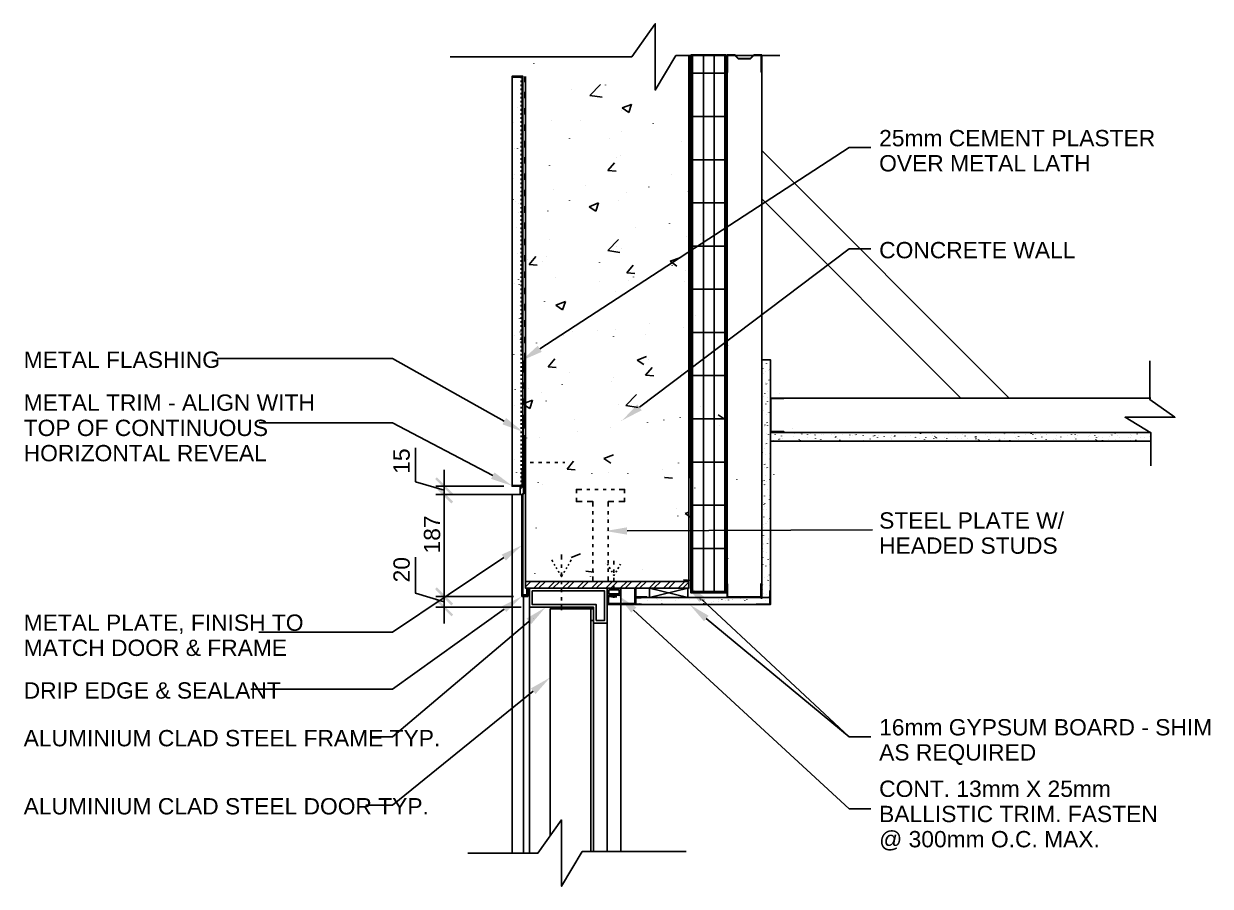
# Model space of a CAD drawing. Header units: millimetres. Extents: x 14345 to 64157, y -11631 to -3212.
# Drawn here: x 40123 to 51032, y -11631 to -3706 of the extents above; entities that cross this region are included whole.
import ezdxf

# ---------------------------------------------------------------- set-up
doc = ezdxf.new("R2010")
doc.units = ezdxf.units.MM
doc.header["$MEASUREMENT"] = 0
for name, color, linetype in [('New0', 7, 'Continuous'), ('NewA-Zz_20_10_90-T_TextWindow', 7, 'Continuous'), ('NewA-Zz_30_30-P_ExternalReferenceDrawing', 7, 'Continuous')]:
    doc.layers.add(name, color=color, linetype=linetype)
doc.styles.add('GENERATED_STYLE_1', font='')
doc.styles.get('GENERATED_STYLE_1').set_extended_font_data('Arial')

msp = doc.modelspace()

# ---------------------------------------------------------------- hatches: boundary and pattern name
at = {"layer": 'NewA-Zz_30_30-P_ExternalReferenceDrawing', "linetype": 'Continuous', "lineweight": 13}
for points in [[(44885, -6721), (44849, -6665), (44699, -6802)], [(45805, -7257), (45765, -7204), (45625, -7351)], [(44558, -7329), (44525, -7387), (44715, -7456)], [(44452, -7829), (44420, -7888), (44613, -7951)], [(43921, -7873), (43905, -7889), (44071, -8022)], [(43905, -7889), (44055, -8038), (44071, -8022)], [(44071, -8097), (43921, -7947), (43905, -7963)], [(44071, -8097), (43921, -7947), (43905, -7963)], [(44055, -8113), (44071, -8097), (43905, -7963)], [(44055, -8113), (44071, -8097), (43905, -7963)], [(45671, -8400), (45670, -8333), (45471, -8367)], [(44518, -8583), (44556, -8638), (44703, -8499)], [(43921, -8884), (43905, -8900), (44071, -9035)], [(43921, -8884), (43905, -8900), (44071, -9035)], [(43905, -8900), (44055, -9051), (44071, -9035)], [(43905, -8900), (44055, -9051), (44071, -9035)], [(46334, -9019), (46379, -8970), (46210, -8858)], [(44071, -9135), (43921, -8985), (43905, -9001)], [(44055, -9151), (44071, -9135), (43905, -9001)], [(44521, -9057), (44560, -9111), (44703, -8968)], [(45709, -9117), (45755, -9069), (45585, -8957)], [(46378, -9196), (46420, -9145), (46246, -9043)], [(44746, -9171), (44789, -9222), (44921, -9068)], [(44786, -9813), (44829, -9864), (44963, -9713)]]:
    msp.add_hatch(color=7, dxfattribs=at).paths.add_polyline_path(points)

# ---------------------------------------------------------------- linework, layer by layer
at = {"layer": 'NewA-Zz_30_30-P_ExternalReferenceDrawing', "linetype": 'Continuous', "flags": 128}
for points in [[(44045, -4011), (45713, -4011), (45929, -3706), (45929, -4316), (46120, -3998), (47075, -3998)], [(46238, -8893), (46238, -3993)], [(46248, -3993), (46248, -7882)], [(46272, -8935), (46272, -3993)], [(46372, -8935), (46372, -3993)], [(46471, -8935), (46471, -3993)], [(46570, -8935), (46570, -3993)], [(46591, -3993), (46591, -8978)], [(46908, -3993), (46908, -6793)], [(44813, -4069), (44813, -4070)], [(44613, -7955), (44613, -4189)], [(44613, -4189), (44613, -4196), (44706, -4196), (44706, -6725), (44713, -6725)], [(44697, -4205), (44697, -4189)], [(44697, -4242), (44697, -4227)], [(44732, -4242), (44732, -4192)], [(44738, -8893), (44738, -4192)], [(46238, -4192), (46238, -8893), (44738, -8893), (44738, -4192)], [(46583, -4161), (46257, -4161)], [(44697, -4280), (44697, -4265)], [(44697, -4317), (44697, -4302)], [(44697, -4355), (44697, -4340)], [(44732, -4391), (44732, -4332)], [(45158, -4309), (45158, -4310)], [(45329, -4365), (45427, -4264)], [(45471, -4268), (45471, -4269)], [(44617, -4371), (44617, -4372)], [(44697, -4392), (44697, -4377)], [(44697, -4430), (44697, -4414)], [(44697, -4467), (44697, -4452)], [(44710, -4382), (44710, -4383)], [(45329, -4365), (45440, -4382)], [(45624, -4480), (45712, -4447)], [(45687, -4521), (45712, -4446)], [(44665, -4473), (44665, -4474)], [(44688, -4545), (44688, -4546)], [(44697, -4505), (44697, -4489)], [(44697, -4542), (44697, -4527)], [(44697, -4579), (44697, -4564)], [(44732, -4541), (44732, -4481)], [(45622, -4500), (45622, -4501)], [(45624, -4480), (45687, -4522)], [(46583, -4558), (46257, -4558)], [(44624, -4612), (44624, -4613)], [(44697, -4617), (44697, -4602)], [(44697, -4654), (44697, -4639)], [(44697, -4692), (44697, -4678)], [(44732, -4691), (44732, -4631)], [(44974, -4594), (44974, -4595)], [(45243, -4595), (45243, -4596)], [(45910, -4624), (45910, -4625)], [(44697, -4729), (44697, -4715)], [(44697, -4768), (44697, -4752)], [(44697, -4805), (44697, -4790)], [(44732, -4842), (44732, -4781)], [(45142, -4761), (45142, -4762)], [(45507, -4763), (45507, -4764)], [(45615, -4699), (45615, -4700)], [(46174, -4791), (46174, -4792)], [(44632, -4852), (44632, -4853)], [(44663, -4850), (44663, -4851)], [(44697, -4842), (44697, -4827)], [(44697, -4880), (44697, -4865)], [(44697, -4917), (44697, -4902)], [(44867, -6693), (47713, -4844), (47913, -4844)], [(49184, -7146), (46908, -4870)], [(44693, -5004), (44693, -5005)], [(44697, -4955), (44697, -4940)], [(44697, -4992), (44697, -4977)], [(44697, -5030), (44697, -5014)], [(44732, -4991), (44732, -4932)], [(44958, -5010), (44958, -5011)], [(45494, -5055), (45555, -4983)], [(45570, -4931), (45570, -4932)], [(45607, -4916), (45607, -4917)], [(46583, -4955), (46257, -4955)], [(44623, -5125), (44623, -5126)], [(44640, -5094), (44640, -5095)], [(44697, -5067), (44697, -5052)], [(44697, -5104), (44697, -5089)], [(44732, -5141), (44732, -5081)], [(45494, -5055), (45569, -5062)], [(46075, -5088), (46075, -5089)], [(44697, -5142), (44697, -5127)], [(44697, -5179), (44697, -5164)], [(44697, -5217), (44697, -5203)], [(44732, -5291), (44732, -5231)], [(44995, -5231), (44995, -5232)], [(45287, -5192), (45287, -5193)], [(45870, -5206), (45870, -5207)], [(44623, -5322), (44623, -5323)], [(44648, -5335), (44648, -5336)], [(44697, -5254), (44697, -5240)], [(44697, -5292), (44697, -5277)], [(44697, -5330), (44697, -5315)], [(45141, -5331), (45141, -5332)], [(45592, -5333), (45592, -5334)], [(45661, -5259), (45661, -5260)], [(46234, -5245), (46234, -5246)], [(48738, -7146), (46908, -5315)], [(44674, -5443), (44674, -5444)], [(44676, -5355), (44676, -5356)], [(44697, -5367), (44697, -5352)], [(44697, -5405), (44697, -5390)], [(44697, -5442), (44697, -5427)], [(44732, -5442), (44732, -5381)], [(44943, -5426), (44943, -5427)], [(45321, -5387), (45409, -5353)], [(45321, -5387), (45383, -5428)], [(45383, -5428), (45409, -5352)], [(46583, -5352), (46257, -5352)], [(44697, -5480), (44697, -5465)], [(44697, -5517), (44697, -5502)], [(44697, -5555), (44697, -5539)], [(44705, -5469), (44705, -5470)], [(44732, -5591), (44732, -5532)], [(46059, -5539), (46059, -5540)], [(44656, -5575), (44656, -5576)], [(44697, -5592), (44697, -5577)], [(44697, -5630), (44697, -5614)], [(44697, -5667), (44697, -5652)], [(45747, -5580), (45747, -5581)], [(46218, -5661), (46218, -5662)], [(46347, -5643), (46347, -5644)], [(44619, -5774), (44619, -5775)], [(44697, -5704), (44697, -5689)], [(44697, -5742), (44697, -5727)], [(44697, -5779), (44697, -5764)], [(44732, -5741), (44732, -5681)], [(44958, -5685), (44958, -5686)], [(45494, -5790), (45592, -5688)], [(45577, -5749), (45577, -5750)], [(45618, -5768), (45618, -5769)], [(45785, -7230), (47713, -5775), (47913, -5775)], [(46583, -5749), (46257, -5749)], [(44663, -5816), (44663, -5817)], [(44697, -5817), (44697, -5803)], [(44697, -5854), (44697, -5840)], [(44697, -5893), (44697, -5877)], [(44732, -5891), (44732, -5831)], [(44751, -5869), (44751, -5870)], [(44771, -5917), (44832, -5845)], [(44928, -5842), (44928, -5843)], [(45494, -5790), (45605, -5807)], [(46067, -5889), (46155, -5857)], [(46067, -5889), (46129, -5932)], [(44697, -5930), (44697, -5915)], [(44697, -5967), (44697, -5952)], [(44697, -6005), (44697, -5990)], [(44710, -5927), (44710, -5929)], [(44732, -6041), (44732, -5981)], [(44771, -5917), (44845, -5923)], [(44889, -5894), (44889, -5895)], [(45418, -5898), (45418, -5899)], [(45668, -5995), (45728, -5923)], [(45668, -5995), (45743, -6002)], [(46086, -5925), (46086, -5926)], [(46204, -5970), (46204, -5971)], [(44633, -6096), (44633, -6097)], [(44672, -6057), (44672, -6058)], [(44678, -6103), (44678, -6104)], [(44697, -6042), (44697, -6027)], [(44697, -6080), (44697, -6065)], [(44697, -6117), (44697, -6102)], [(45015, -6038), (45015, -6039)], [(45418, -6074), (45418, -6075)], [(45682, -6065), (45682, -6066)], [(45731, -6032), (45731, -6033)], [(46203, -6077), (46203, -6078)], [(44697, -6155), (44697, -6139)], [(44697, -6192), (44697, -6177)], [(44697, -6229), (44697, -6214)], [(44732, -6191), (44732, -6131)], [(45562, -6165), (45562, -6166)], [(46583, -6145), (46257, -6145)], [(44614, -6293), (44614, -6294)], [(44679, -6298), (44679, -6299)], [(44697, -6267), (44697, -6252)], [(44697, -6304), (44697, -6289)], [(44732, -6341), (44732, -6281)], [(44912, -6259), (44912, -6260)], [(45017, -6293), (45104, -6259)], [(45017, -6293), (45078, -6335)], [(45078, -6334), (45104, -6259)], [(47025, -6264), (47025, -6265)], [(44683, -6412), (44683, -6413)], [(44697, -6342), (44697, -6328)], [(44697, -6379), (44697, -6365)], [(44697, -6417), (44697, -6402)], [(44732, -6492), (44732, -6431)], [(46295, -6389), (46295, -6390)], [(44687, -6538), (44687, -6539)], [(44697, -6455), (44697, -6440)], [(44697, -6492), (44697, -6477)], [(44697, -6530), (44697, -6515)], [(45169, -6533), (45169, -6534)], [(45402, -6525), (45402, -6526)], [(45566, -6514), (45566, -6515)], [(45875, -6463), (45875, -6464)], [(46189, -6493), (46189, -6494)], [(46583, -6542), (46257, -6542)], [(44638, -6574), (44638, -6575)], [(44691, -6608), (44691, -6609)], [(44697, -6567), (44697, -6552)], [(44697, -6605), (44697, -6590)], [(44697, -6642), (44697, -6627)], [(44732, -6641), (44732, -6582)], [(44838, -6639), (44838, -6640)], [(45089, -6567), (45089, -6568)], [(45546, -6580), (45546, -6582)], [(45837, -6561), (45837, -6562)], [(44629, -6743), (44629, -6745)], [(44697, -6680), (44697, -6664)], [(44697, -6717), (44697, -6702)], [(44697, -6755), (44697, -6739)], [(44732, -6780), (44732, -6731)], [(44897, -6675), (44897, -6676)], [(45763, -6796), (45850, -6763)], [(46595, -6663), (46595, -6664)], [(44541, -7357), (43513, -6782), (41902, -6782)], [(44695, -6779), (44695, -6780)], [(44697, -6792), (44697, -6777)], [(44697, -6829), (44697, -6814)], [(44697, -6867), (44697, -6852)], [(44723, -6856), (44732, -6780)], [(44723, -6911), (44723, -6856)], [(44732, -7330), (44732, -6830)], [(44945, -6857), (45005, -6785)], [(44945, -6857), (45019, -6863)], [(45763, -6796), (45824, -6838)], [(45841, -6935), (45902, -6863)], [(45866, -6788), (45866, -6789)], [(46988, -6793), (46908, -6793), (46908, -8978)], [(46909, -6868), (46909, -6869)], [(46911, -6843), (46911, -6844)], [(46919, -6872), (46919, -6873)], [(46953, -6829), (46953, -6830)], [(46988, -9043), (46988, -6793)], [(50478, -6804), (50478, -7159), (50707, -7322), (50249, -7322), (50487, -7465), (50487, -7768)], [(44697, -6904), (44697, -6890)], [(44697, -6942), (44697, -6928)], [(44697, -6979), (44697, -6965)], [(45138, -6914), (45138, -6915)], [(45547, -6956), (45547, -6957)], [(45841, -6935), (45917, -6942)], [(46173, -6909), (46173, -6910)], [(46583, -6939), (46257, -6939)], [(46908, -6939), (46908, -6940)], [(46921, -6916), (46921, -6917)], [(46942, -6903), (46942, -6904)], [(46972, -6888), (46972, -6890)], [(46978, -6979), (46978, -6981)], [(46987, -6881), (46987, -6882)], [(44642, -7065), (44642, -7066)], [(44697, -7018), (44697, -7002)], [(44697, -7055), (44697, -7040)], [(44697, -7092), (44697, -7077)], [(44703, -7021), (44703, -7022)], [(44723, -7060), (44723, -7001)], [(44761, -7060), (44761, -7061)], [(44881, -7091), (44881, -7092)], [(45073, -7019), (45073, -7020)], [(45531, -6996), (45531, -6997)], [(46941, -7004), (46941, -7005)], [(46948, -7015), (46948, -7017)], [(46957, -7007), (46957, -7008)], [(46965, -7082), (46965, -7083)], [(46966, -7008), (46966, -7009)], [(46969, -6986), (46969, -6987)], [(44697, -7130), (44697, -7115)], [(44697, -7167), (44697, -7152)], [(44697, -7205), (44697, -7190)], [(44723, -7210), (44723, -7150)], [(44738, -7189), (44800, -7166)], [(44775, -7241), (44800, -7165)], [(44926, -7172), (44926, -7173)], [(45594, -7200), (45594, -7201)], [(45660, -7214), (45758, -7113)], [(46921, -7131), (46921, -7132)], [(46938, -7104), (46938, -7105)], [(46946, -7199), (46946, -7200)], [(46961, -7136), (46961, -7137)], [(46962, -7178), (46962, -7179)], [(46988, -7146), (50487, -7146)], [(47072, -7100), (47072, -7101)], [(44631, -7217), (44631, -7218)], [(44697, -7242), (44697, -7227)], [(44697, -7280), (44697, -7264)], [(44697, -7317), (44697, -7302)], [(44711, -7261), (44711, -7262)], [(44723, -7355), (44723, -7300)], [(44738, -7217), (44775, -7241)], [(45660, -7214), (45772, -7231)], [(46260, -7228), (46260, -7229)], [(46343, -7226), (46343, -7227)], [(46509, -7299), (46571, -7341)], [(46916, -7260), (46916, -7261)], [(46928, -7257), (46928, -7258)], [(46956, -7292), (46956, -7293)], [(46960, -7275), (46960, -7276)], [(46977, -7279), (46977, -7280)], [(46983, -7268), (46983, -7269)], [(44436, -7858), (43513, -7372), (42289, -7372)], [(44692, -7382), (44692, -7383)], [(44693, -7356), (44693, -7357)], [(44697, -7354), (44697, -7339)], [(44697, -7392), (44697, -7377)], [(44697, -7429), (44697, -7414)], [(44715, -7405), (44732, -7330)], [(44715, -7955), (44715, -7405)], [(44732, -7424), (44732, -7381)], [(45189, -7339), (45189, -7340)], [(45516, -7413), (45516, -7414)], [(45615, -7351), (45615, -7352)], [(45857, -7368), (45857, -7369)], [(46008, -7346), (46008, -7347)], [(46158, -7324), (46158, -7326)], [(46583, -7336), (46257, -7336)], [(46524, -7396), (46524, -7398)], [(46916, -7418), (46916, -7419)], [(46937, -7392), (46937, -7393)], [(46937, -7404), (46937, -7405)], [(46941, -7385), (46941, -7386)], [(46951, -7376), (46951, -7377)], [(46957, -7371), (46957, -7372)], [(46963, -7395), (46963, -7396)], [(44697, -7467), (44697, -7453)], [(44697, -7504), (44697, -7490)], [(44697, -7542), (44697, -7527)], [(44728, -7493), (44728, -8020), (44713, -8035), (44713, -8953), (44748, -8953), (44748, -8893), (44838, -8893)], [(44728, -7493), (44717, -7493), (44717, -7955)], [(44732, -7573), (44732, -7514)], [(44745, -7512), (44745, -7513)], [(44867, -7507), (44867, -7508)], [(45218, -7449), (45218, -7450)], [(46917, -7519), (46917, -7520)], [(46954, -7467), (46954, -7468)], [(46958, -7525), (46958, -7526)], [(46972, -7481), (46972, -7482)], [(46988, -7463), (50487, -7463)], [(47024, -7468), (47024, -7469)], [(47031, -7478), (47031, -7479)], [(47065, -7523), (47065, -7525)], [(47070, -7464), (47070, -7465)], [(47071, -7521), (47071, -7522)], [(47090, -7493), (47090, -7494)], [(47104, -7514), (47104, -7515)], [(47166, -7467), (47166, -7468)], [(47192, -7424), (47192, -7425)], [(47197, -7501), (47197, -7502)], [(47209, -7474), (47209, -7475)], [(47254, -7523), (47254, -7525)], [(47263, -7471), (47263, -7472)], [(47278, -7475), (47278, -7476)], [(47326, -7507), (47326, -7508)], [(47329, -7481), (47329, -7482)], [(47359, -7474), (47359, -7475)], [(47393, -7476), (47393, -7477)], [(47401, -7484), (47401, -7485)], [(47402, -7515), (47402, -7516)], [(47453, -7527), (47453, -7528)], [(47455, -7477), (47455, -7478)], [(47480, -7480), (47480, -7481)], [(47552, -7480), (47552, -7481)], [(47578, -7480), (47578, -7481)], [(47586, -7505), (47586, -7507)], [(47591, -7464), (47591, -7465)], [(47591, -7499), (47591, -7500)], [(47605, -7520), (47605, -7521)], [(47648, -7483), (47648, -7484)], [(47715, -7511), (47715, -7512)], [(47718, -7484), (47718, -7485)], [(47744, -7486), (47744, -7487)], [(47762, -7482), (47762, -7483)], [(47771, -7492), (47771, -7493)], [(47778, -7481), (47778, -7482)], [(47841, -7490), (47841, -7491)], [(47850, -7463), (47850, -7464)], [(47904, -7521), (47904, -7522)], [(47937, -7493), (47937, -7494)], [(47949, -7487), (47949, -7489)], [(47968, -7464), (47968, -7465)], [(47973, -7509), (47973, -7510)], [(47978, -7468), (47978, -7469)], [(47980, -7485), (47980, -7486)], [(48033, -7496), (48033, -7497)], [(48092, -7504), (48092, -7505)], [(48102, -7514), (48102, -7515)], [(48105, -7489), (48105, -7490)], [(48106, -7526), (48106, -7527)], [(48130, -7499), (48130, -7500)], [(48132, -7490), (48132, -7491)], [(48140, -7498), (48140, -7499)], [(48226, -7502), (48226, -7503)], [(48237, -7466), (48237, -7467)], [(48280, -7486), (48280, -7487)], [(48318, -7494), (48318, -7495)], [(48322, -7505), (48322, -7507)], [(48361, -7513), (48361, -7514)], [(48367, -7472), (48367, -7473)], [(48405, -7527), (48405, -7528)], [(48418, -7509), (48418, -7510)], [(48468, -7471), (48468, -7472)], [(48482, -7492), (48482, -7493)], [(48490, -7518), (48490, -7519)], [(48494, -7492), (48494, -7493)], [(48501, -7496), (48501, -7497)], [(48509, -7505), (48509, -7507)], [(48515, -7512), (48515, -7513)], [(48593, -7511), (48593, -7512)], [(48611, -7515), (48611, -7516)], [(48626, -7471), (48626, -7472)], [(48687, -7501), (48687, -7502)], [(48707, -7517), (48707, -7518)], [(48749, -7516), (48749, -7517)], [(48754, -7476), (48754, -7477)], [(48780, -7493), (48780, -7494)], [(48804, -7520), (48804, -7521)], [(48870, -7503), (48870, -7504)], [(48878, -7521), (48878, -7522)], [(48879, -7512), (48879, -7513)], [(48881, -7496), (48881, -7497)], [(48900, -7523), (48900, -7525)], [(48947, -7463), (48947, -7464)], [(48970, -7476), (48970, -7477)], [(48983, -7497), (48983, -7498)], [(48996, -7527), (48996, -7528)], [(49013, -7474), (49013, -7475)], [(49016, -7464), (49016, -7465)], [(49043, -7466), (49043, -7467)], [(49057, -7508), (49057, -7509)], [(49095, -7516), (49095, -7517)], [(49137, -7520), (49137, -7521)], [(49139, -7469), (49139, -7471)], [(49142, -7479), (49142, -7480)], [(49235, -7473), (49235, -7474)], [(49240, -7510), (49240, -7511)], [(49248, -7519), (49248, -7520)], [(49266, -7526), (49266, -7527)], [(49269, -7499), (49269, -7500)], [(49282, -7498), (49282, -7499)], [(49332, -7476), (49332, -7477)], [(49386, -7472), (49386, -7473)], [(49402, -7478), (49402, -7479)], [(49426, -7515), (49426, -7516)], [(49428, -7479), (49428, -7480)], [(49470, -7482), (49470, -7483)], [(49484, -7503), (49484, -7504)], [(49524, -7482), (49524, -7483)], [(49524, -7523), (49524, -7525)], [(49530, -7483), (49530, -7484)], [(49564, -7466), (49564, -7467)], [(49595, -7522), (49595, -7523)], [(49609, -7516), (49609, -7517)], [(49618, -7526), (49618, -7527)], [(49621, -7485), (49621, -7486)], [(49657, -7503), (49657, -7504)], [(49658, -7463), (49658, -7464)], [(49717, -7489), (49717, -7490)], [(49748, -7468), (49748, -7469)], [(49756, -7478), (49756, -7479)], [(49783, -7504), (49783, -7505)], [(49789, -7481), (49789, -7482)], [(49795, -7521), (49795, -7522)], [(49813, -7492), (49813, -7493)], [(49860, -7468), (49860, -7469)], [(49910, -7495), (49910, -7496)], [(49918, -7486), (49918, -7487)], [(49933, -7474), (49933, -7475)], [(49972, -7487), (49972, -7489)], [(49979, -7523), (49979, -7525)], [(49985, -7509), (49985, -7510)], [(50006, -7498), (50006, -7499)], [(50045, -7507), (50045, -7508)], [(50102, -7501), (50102, -7502)], [(50117, -7476), (50117, -7477)], [(50126, -7484), (50126, -7485)], [(50158, -7469), (50158, -7471)], [(50177, -7485), (50177, -7486)], [(50199, -7504), (50199, -7505)], [(50284, -7510), (50284, -7511)], [(50295, -7508), (50295, -7509)], [(50303, -7480), (50303, -7481)], [(50305, -7491), (50305, -7492)], [(50310, -7464), (50310, -7465)], [(50360, -7475), (50360, -7476)], [(50391, -7511), (50391, -7512)], [(50432, -7511), (50432, -7512)], [(50473, -7494), (50473, -7495)], [(50486, -7482), (50486, -7483)], [(50486, -7515), (50486, -7516)], [(43988, -7992), (43726, -7914), (43726, -7603)], [(44697, -7580), (44697, -7565)], [(44697, -7617), (44697, -7602)], [(46931, -7606), (46931, -7607)], [(46939, -7568), (46939, -7569)], [(46951, -7564), (46951, -7565)], [(46988, -7542), (50487, -7542)], [(47018, -7532), (47018, -7533)], [(47115, -7535), (47115, -7536)], [(47211, -7538), (47211, -7539)], [(47215, -7534), (47215, -7535)], [(47263, -7533), (47263, -7534)], [(47307, -7541), (47307, -7542)], [(47441, -7529), (47441, -7530)], [(47625, -7530), (47625, -7531)], [(47633, -7539), (47633, -7540)], [(47717, -7539), (47717, -7540)], [(47810, -7535), (47810, -7536)], [(47841, -7531), (47841, -7532)], [(47994, -7537), (47994, -7538)], [(48180, -7541), (48180, -7542)], [(48229, -7534), (48229, -7535)], [(48607, -7532), (48607, -7533)], [(48616, -7538), (48616, -7539)], [(48906, -7533), (48906, -7534)], [(49005, -7541), (49005, -7542)], [(49093, -7530), (49093, -7531)], [(49108, -7537), (49108, -7538)], [(49189, -7533), (49189, -7534)], [(49285, -7536), (49285, -7537)], [(49382, -7539), (49382, -7540)], [(49407, -7538), (49407, -7539)], [(49654, -7529), (49654, -7530)], [(49913, -7528), (49913, -7529)], [(49987, -7533), (49987, -7534)], [(50042, -7533), (50042, -7534)], [(50097, -7528), (50097, -7529)], [(50165, -7529), (50165, -7530)], [(50300, -7531), (50300, -7532)], [(50349, -7530), (50349, -7531)], [(50357, -7539), (50357, -7540)], [(50429, -7536), (50429, -7537)], [(44620, -7661), (44620, -7662)], [(44638, -7713), (44638, -7714)], [(44697, -7655), (44697, -7640)], [(44697, -7692), (44697, -7677)], [(44697, -7730), (44697, -7715)], [(44717, -7736), (44735, -7736)], [(44732, -7723), (44732, -7663)], [(44780, -7736), (44811, -7736)], [(44855, -7736), (44886, -7736)], [(44930, -7736), (44960, -7736)], [(45005, -7736), (45035, -7736)], [(45080, -7736), (45097, -7736)], [(45119, -7798), (45179, -7726)], [(45458, -7702), (45546, -7668)], [(45458, -7702), (45521, -7745)], [(46143, -7741), (46143, -7743)], [(46583, -7733), (46257, -7733)], [(46911, -7647), (46911, -7648)], [(46947, -7660), (46947, -7661)], [(46979, -7657), (46979, -7658)], [(46987, -7705), (46987, -7707)], [(43988, -7955), (43988, -7805)], [(44613, -7955), (44613, -7948), (44706, -7948), (44706, -7798), (44713, -7798)], [(44653, -7827), (44653, -7828)], [(44697, -7767), (44697, -7752)], [(44697, -7805), (44697, -7789)], [(44697, -7842), (44697, -7827)], [(44732, -7857), (44732, -7813)], [(45119, -7798), (45193, -7804)], [(45345, -7836), (45345, -7837)], [(45501, -7829), (45501, -7830)], [(45678, -7839), (45678, -7840)], [(45992, -7798), (45992, -7799)], [(46934, -7780), (46934, -7781)], [(46935, -7754), (46935, -7755)], [(46941, -7853), (46941, -7854)], [(46943, -7746), (46943, -7747)], [(46944, -7756), (46944, -7757)], [(46949, -7793), (46949, -7794)], [(46959, -7784), (46959, -7785)], [(46971, -7780), (46971, -7781)], [(47021, -7846), (47021, -7847)], [(44538, -7955), (43913, -7955)], [(43988, -9068), (43988, -7930)], [(43988, -8030), (43988, -7955)], [(44713, -7955), (44613, -7955)], [(44688, -7955), (44688, -8030), (44613, -8030)], [(44715, -7955), (44680, -7990)], [(44697, -7880), (44697, -7864)], [(44697, -7917), (44697, -7902)], [(44697, -7955), (44697, -7939)], [(44717, -7955), (44717, -8016), (44703, -8030), (44703, -8968), (44758, -8968), (44758, -8934)], [(44705, -7861), (44705, -7862)], [(44852, -7922), (44852, -7923)], [(44889, -7943), (44889, -7944)], [(46012, -7863), (46012, -7864)], [(46015, -7876), (46089, -7882)], [(46680, -7892), (46680, -7893)], [(46909, -7918), (46909, -7919)], [(46913, -7907), (46913, -7908)], [(46930, -7904), (46930, -7906)], [(46933, -7937), (46933, -7938)], [(46938, -7949), (46938, -7950)], [(46954, -7912), (46954, -7913)], [(46982, -7892), (46982, -7893)], [(44627, -8030), (43913, -8030)], [(44538, -8030), (43913, -8030)], [(43988, -8030), (43988, -8181)], [(44613, -11318), (44613, -8030)], [(44688, -8030), (44703, -8030)], [(45205, -8018), (45205, -7985), (45254, -7985)], [(45258, -8097), (45205, -8097), (45205, -8063)], [(45300, -7985), (45329, -7985)], [(45375, -7985), (45404, -7985)], [(45450, -7985), (45479, -7985)], [(45525, -7985), (45555, -7985)], [(45648, -8063), (45648, -8097), (45596, -8097)], [(45599, -7985), (45648, -7985), (45648, -8018)], [(46292, -7971), (46292, -7972)], [(46908, -8036), (46908, -8037)], [(46935, -8045), (46935, -8046)], [(46966, -7982), (46966, -7983)], [(46976, -8044), (46976, -8045)], [(45356, -8142), (45356, -8097), (45303, -8097)], [(45550, -8097), (45498, -8097), (45498, -8142)], [(46127, -8157), (46127, -8158)], [(46583, -8130), (46257, -8130)], [(46926, -8107), (46926, -8108)], [(46927, -8124), (46927, -8125)], [(46929, -8168), (46929, -8169)], [(46931, -8142), (46931, -8143)], [(46937, -8115), (46937, -8116)], [(46956, -8171), (46956, -8172)], [(46980, -8075), (46980, -8076)], [(46984, -8169), (46984, -8170)], [(45356, -8216), (45356, -8186)], [(45356, -8291), (45356, -8261)], [(45486, -8245), (45486, -8246)], [(45498, -8186), (45498, -8216)], [(45498, -8261), (45498, -8291)], [(46136, -8228), (46136, -8229)], [(46204, -8206), (46238, -8193)], [(46204, -8206), (46267, -8247)], [(46592, -8246), (46592, -8247)], [(46928, -8238), (46928, -8239)], [(46965, -8281), (46965, -8282)], [(46975, -8261), (46975, -8262)], [(46984, -8253), (46984, -8254)], [(44836, -8339), (44836, -8340)], [(45343, -8291), (45343, -8292)], [(45349, -8331), (45349, -8332)], [(45356, -8366), (45356, -8336)], [(45498, -8336), (45498, -8366)], [(45671, -8366), (47927, -8357)], [(46909, -8295), (46909, -8296)], [(46925, -8307), (46925, -8308)], [(46925, -8334), (46925, -8335)], [(46944, -8294), (46944, -8295)], [(46951, -8300), (46951, -8301)], [(45356, -8441), (45356, -8411)], [(45356, -8516), (45356, -8487)], [(45498, -8411), (45498, -8441)], [(45498, -8487), (45498, -8516)], [(46921, -8493), (46921, -8494)], [(46922, -8430), (46922, -8431)], [(46925, -8406), (46925, -8407)], [(46929, -8484), (46929, -8485)], [(46960, -8483), (46960, -8484)], [(46972, -8433), (46972, -8434)], [(46974, -8444), (46974, -8445)], [(44536, -8610), (43513, -9296), (42286, -9296)], [(43988, -9018), (43726, -8939), (43726, -8607)], [(45068, -8629), (45068, -8584)], [(45155, -8609), (45241, -8575)], [(45356, -8591), (45356, -8561)], [(45498, -8561), (45498, -8591)], [(46583, -8527), (46257, -8527)], [(46597, -8617), (46597, -8618)], [(46909, -8575), (46909, -8576)], [(46919, -8527), (46919, -8528)], [(46920, -8608), (46920, -8609)], [(46926, -8555), (46926, -8556)], [(46952, -8560), (46952, -8561)], [(46987, -8579), (46987, -8580)], [(44978, -8632), (44989, -8651)], [(45000, -8670), (45007, -8683)], [(45019, -8702), (45026, -8715)], [(45068, -8705), (45068, -8674)], [(45109, -8715), (45116, -8702)], [(45128, -8683), (45135, -8670)], [(45146, -8651), (45158, -8632)], [(45356, -8666), (45356, -8636)], [(45356, -8742), (45356, -8711)], [(45470, -8661), (45470, -8662)], [(45490, -8672), (45496, -8681)], [(45498, -8636), (45498, -8666)], [(45498, -8711), (45498, -8742)], [(45507, -8700), (45514, -8714)], [(45550, -8675), (45550, -8640)], [(45550, -8750), (45550, -8720)], [(45585, -8714), (45594, -8700)], [(45604, -8681), (45610, -8672)], [(45808, -8720), (45808, -8721)], [(46912, -8719), (46912, -8720)], [(46916, -8623), (46916, -8624)], [(46919, -8676), (46919, -8677)], [(46946, -8688), (46946, -8689)], [(46969, -8630), (46969, -8632)], [(46978, -8622), (46978, -8623)], [(46979, -8671), (46979, -8672)], [(46983, -8675), (46983, -8676)], [(43988, -8968), (43988, -8818)], [(44738, -8835), (44743, -8830)], [(44738, -8879), (44786, -8830)], [(44813, -8893), (44875, -8830)], [(44821, -8755), (44821, -8756)], [(44857, -8893), (44920, -8830)], [(44945, -8893), (45007, -8830)], [(44989, -8893), (45052, -8830)], [(45021, -8824), (45021, -8825)], [(45038, -8735), (45046, -8748)], [(45057, -8767), (45068, -8786), (45078, -8767)], [(45068, -8780), (45068, -8749)], [(45068, -8854), (45068, -8824)], [(45077, -8893), (45140, -8830)], [(45090, -8748), (45097, -8735)], [(45122, -8893), (45184, -8830)], [(45211, -8893), (45273, -8830)], [(45254, -8893), (45316, -8830)], [(45292, -8737), (45366, -8744)], [(45333, -8783), (45333, -8784)], [(45343, -8893), (45405, -8830)], [(45356, -8830), (45356, -8786)], [(45387, -8893), (45450, -8830)], [(45475, -8893), (45538, -8830)], [(45498, -8786), (45498, -8830)], [(45520, -8893), (45582, -8830)], [(45526, -8733), (45533, -8746)], [(45545, -8766), (45550, -8775), (45556, -8766)], [(45550, -8825), (45550, -8796)], [(45567, -8746), (45575, -8733)], [(45607, -8893), (45671, -8830)], [(45652, -8893), (45714, -8830)], [(45741, -8893), (45803, -8830)], [(45785, -8893), (45848, -8830)], [(45873, -8893), (45936, -8830)], [(45918, -8893), (45980, -8830)], [(46005, -8893), (46068, -8830)], [(46050, -8893), (46112, -8830)], [(46139, -8893), (46201, -8830)], [(46189, -8816), (46263, -8822)], [(46909, -8816), (46909, -8817)], [(46938, -8796), (46938, -8797)], [(46959, -8782), (46959, -8783)], [(46966, -8815), (46966, -8816)], [(46969, -8820), (46969, -8821)], [(46980, -8771), (46980, -8772)], [(46238, -8893), (44738, -8893)], [(44772, -8898), (44758, -8898)], [(44758, -8934), (44758, -8898)], [(44772, -8916), (44768, -8913), (44763, -8913), (44758, -8916)], [(44772, -8922), (44768, -8919), (44763, -8919), (44758, -8922)], [(44772, -8928), (44768, -8925), (44763, -8925), (44758, -8928)], [(44772, -8934), (44768, -8931), (44763, -8931), (44758, -8934)], [(45068, -8929), (45068, -8899)], [(45550, -8968), (45501, -8968), (45501, -9033), (45743, -9033), (45743, -8893)], [(45550, -8900), (45550, -8871)], [(45853, -8978), (45853, -8972), (45752, -8972), (45752, -8893), (45743, -8893)], [(45877, -8893), (46228, -8978)], [(46228, -8893), (45877, -8978)], [(46182, -8893), (46238, -8838)], [(46583, -8924), (46257, -8924)], [(46857, -9038), (46982, -9038), (46982, -8913)], [(46913, -8862), (46913, -8863)], [(46919, -8907), (46919, -8908)], [(46922, -8944), (46922, -8945)], [(46923, -8854), (46923, -8855)], [(46977, -8868), (46977, -8869)], [(44627, -8968), (43913, -8968)], [(44627, -8968), (43913, -8968)], [(43988, -9068), (43988, -8968)], [(44717, -8968), (44717, -11318)], [(45068, -9004), (45068, -8974)], [(45068, -9095), (45068, -9050)], [(45550, -8957), (45490, -8957), (45490, -9043), (45803, -9043)], [(45575, -8971), (45526, -8971)], [(45550, -8981), (45550, -8946)], [(45613, -8957), (45613, -11318)], [(45853, -8978), (45752, -8983), (45752, -9038), (45803, -9038), (45803, -9043)], [(45752, -8983), (45853, -8978)], [(45752, -9038), (45752, -8983)], [(45752, -9038), (45803, -9038), (45803, -9043)], [(45752, -9043), (46988, -9043)], [(45766, -8980), (45766, -8981)], [(45787, -9029), (45787, -9031)], [(45796, -9038), (45796, -9039)], [(45853, -8978), (46908, -8978)], [(45855, -9005), (45855, -9006)], [(45866, -9042), (45866, -9043)], [(45922, -8979), (45922, -8980)], [(45938, -8986), (45938, -8987)], [(45946, -8995), (45946, -8996)], [(45983, -9005), (45983, -9006)], [(45991, -9034), (45991, -9035)], [(46021, -9042), (46021, -9043)], [(46077, -8979), (46077, -8980)], [(46118, -9001), (46118, -9002)], [(46141, -8990), (46141, -8991)], [(46177, -9042), (46177, -9043)], [(46191, -9036), (46191, -9037)], [(46233, -8979), (46233, -8980)], [(46249, -8999), (46249, -9000)], [(46308, -9039), (46308, -9040)], [(46332, -9041), (46332, -9042)], [(46334, -9036), (46334, -9037)], [(46341, -8991), (46341, -8992)], [(46349, -9000), (46349, -9001)], [(46357, -8995), (47713, -10257), (47913, -10257)], [(46375, -9031), (46375, -9032)], [(46377, -9000), (46377, -9001)], [(46390, -8978), (46390, -8979)], [(46393, -9040), (46393, -9041)], [(46443, -9021), (46443, -9022)], [(46468, -9018), (46468, -9019)], [(46488, -9041), (46488, -9042)], [(46509, -9013), (46509, -9014)], [(46511, -8995), (46511, -8996)], [(46543, -8997), (46543, -8998)], [(46545, -8978), (46545, -8979)], [(46577, -9004), (46577, -9005)], [(46593, -9042), (46593, -9043)], [(46603, -9000), (46603, -9001)], [(46643, -8992), (46643, -8993)], [(46644, -8995), (46644, -8996)], [(46644, -9041), (46644, -9042)], [(46710, -9040), (46710, -9041)], [(46711, -8986), (46711, -8987)], [(46738, -8983), (46738, -8984)], [(46743, -8998), (46743, -8999)], [(46753, -9006), (46753, -9007)], [(46771, -8993), (46771, -8995)], [(46799, -9041), (46799, -9042)], [(46842, -9038), (46842, -9039)], [(46906, -8988), (46906, -8989)], [(46946, -9002), (46946, -9003)], [(46948, -8947), (46948, -8948)], [(46956, -9040), (46956, -9041)], [(46970, -9039), (46970, -9040)], [(46974, -8964), (46974, -8965)], [(44541, -9084), (43513, -9821), (42212, -9821)], [(44697, -9068), (43913, -9068)], [(43988, -9068), (43988, -9218)], [(44772, -9068), (44772, -11318)], [(44963, -11168), (44963, -9082), (45338, -9082)], [(45105, -9081), (45031, -9081)], [(45338, -9082), (45338, -11318)], [(45363, -9082), (45338, -9082)], [(45731, -9093), (47713, -10921), (47913, -10921)], [(44768, -9197), (43513, -10259), (43313, -10259)], [(44806, -9171), (44806, -9172)], [(45363, -9188), (45338, -9188)], [(45363, -9213), (45363, -11318)], [(45488, -9213), (45488, -11318)], [(46399, -9170), (47713, -10257), (47913, -10257)], [(44807, -9839), (43513, -10885), (43268, -10885)], [(44206, -11326), (44851, -11326), (45068, -11021), (45068, -11631), (45258, -11313), (46214, -11313)]]:
    msp.add_lwpolyline(points, dxfattribs=at)
for points in [[(46300, -8935), (46257, -8935), (46257, -3993), (46583, -3993), (46583, -8935)], [(46836, -3997), (46804, -4029), (46693, -4029), (46662, -3997), (46594, -3997), (46594, -4152), (46591, -4152), (46591, -3993), (46664, -3993), (46695, -4025), (46803, -4025), (46835, -3993), (46908, -3993), (46908, -4152), (46904, -4152), (46904, -3997)], [(44713, -7955), (44713, -4189), (44613, -4189), (44613, -7955)], [(46908, -8978), (46908, -6793), (46988, -6793), (46988, -8978)], [(47112, -7149), (47112, -7146), (46988, -7146), (46988, -7458), (47112, -7458), (47112, -7454), (46992, -7454), (46992, -7149)], [(46988, -7542), (46988, -7463), (50487, -7463), (50487, -7542)], [(44738, -8830), (44738, -8893), (46238, -8893), (46238, -8830)], [(44772, -8893), (45488, -8893), (45488, -9213), (45363, -9213), (45363, -9068), (44772, -9068)], [(44798, -8917), (45463, -8917), (45463, -9188), (45387, -9188), (45387, -9043), (44798, -9043)], [(45488, -8893), (45488, -8957), (45613, -8957), (45613, -8893)], [(45503, -8908), (45503, -8943), (45598, -8943), (45598, -8908)], [(46228, -8978), (46228, -8893), (45877, -8893), (45877, -8978)], [(46594, -8853), (46591, -8853), (46591, -8978), (46903, -8978), (46903, -8853), (46899, -8853), (46899, -8973), (46594, -8973)], [(45752, -8978), (45752, -9043), (46988, -9043), (46988, -8978)]]:
    msp.add_lwpolyline(points, close=True, dxfattribs=at)

# ---------------------------------------------------------------- texts
at = {"layer": 'New0', "linetype": 'Continuous', "insert": (40123, -6718), "char_height": 150, "attachment_point": 1, "style": 'GENERATED_STYLE_1'}
msp.add_mtext('\\A1;{\\fArial|b0|i0|c0|p34;METAL FLASHING}', dxfattribs=at)
at = {"layer": 'New0', "linetype": 'Continuous', "insert": (40123, -7112), "char_height": 150, "attachment_point": 1, "line_spacing_factor": 0.928145, "style": 'GENERATED_STYLE_1'}
msp.add_mtext('\\A1;{\\fArial|b0|i0|c0|p34;METAL TRIM - ALIGN WITH\\P\\fArial|b0|i0|c0|p34;TOP OF CONTINUOUS\\P\\fArial|b0|i0|c0|p34;HORIZONTAL REVEAL}', dxfattribs=at)
at = {"layer": 'NewA-Zz_20_10_90-T_TextWindow', "linetype": 'Continuous', "char_height": 150, "attachment_point": 1, "style": 'GENERATED_STYLE_1'}
for s, insert, line_spacing_factor in [('\\A1;{\\fArial|b0|i0|c0|p34;25mm CEMENT PLASTER\\P\\fArial|b0|i0|c0|p34;OVER METAL LATH}', (47988, -4682), 0.92341), ('\\A1;{\\fArial|b0|i0|c0|p34;STEEL PLATE W/\\P\\fArial|b0|i0|c0|p34;HEADED STUDS}', (47988, -8195), 0.92341), ('\\A1;{\\fArial|b0|i0|c0|p34;METAL PLATE, FINISH TO\\P\\fArial|b0|i0|c0|p34;MATCH DOOR & FRAME}', (40123, -9134), 0.922979), ('\\A1;{\\fArial|b0|i0|c0|p34;16mm GYPSUM BOARD - SHIM\\P\\fArial|b0|i0|c0|p34;AS REQUIRED}', (47988, -10095), 0.922438), ('\\A1;{\\fArial|b0|i0|c0|p34;CONT. 13mm X 25mm\\P\\fArial|b0|i0|c0|p34;BALLISTIC TRIM. FASTEN\\P\\fArial|b0|i0|c0|p34;@ 300mm O.C. MAX.}', (47988, -10660), 0.926013)]:
    msp.add_mtext(s, dxfattribs=dict(at, insert=insert, line_spacing_factor=line_spacing_factor))
for s, insert in [('\\A1;{\\fArial|b0|i0|c0|p34;CONCRETE WALL}', (47988, -5711)), ('\\A1;{\\fArial|b0|i0|c0|p34;DRIP EDGE & SEALANT}', (40123, -9757)), ('\\A1;{\\fArial|b0|i0|c0|p34;ALUMINIUM CLAD STEEL FRAME TYP.}', (40123, -10195)), ('\\A1;{\\fArial|b0|i0|c0|p34;ALUMINIUM CLAD STEEL DOOR TYP.}', (40123, -10821))]:
    msp.add_mtext(s, dxfattribs=dict(at, insert=insert))
at = {"layer": 'NewA-Zz_20_10_90-T_TextWindow', "linetype": 'Continuous', "char_height": 150, "attachment_point": 1, "rotation": 90, "style": 'GENERATED_STYLE_1'}
for s, insert in [('\\A1;{\\fArial|b0|i0|c0|p34;15}', (43522, -7841)), ('\\A1;{\\fArial|b0|i0|c0|p34;187}', (43802, -8573)), ('\\A1;{\\fArial|b0|i0|c0|p34;20}', (43522, -8839))]:
    msp.add_mtext(s, dxfattribs=dict(at, insert=insert))

doc.saveas('drawing.dxf')
